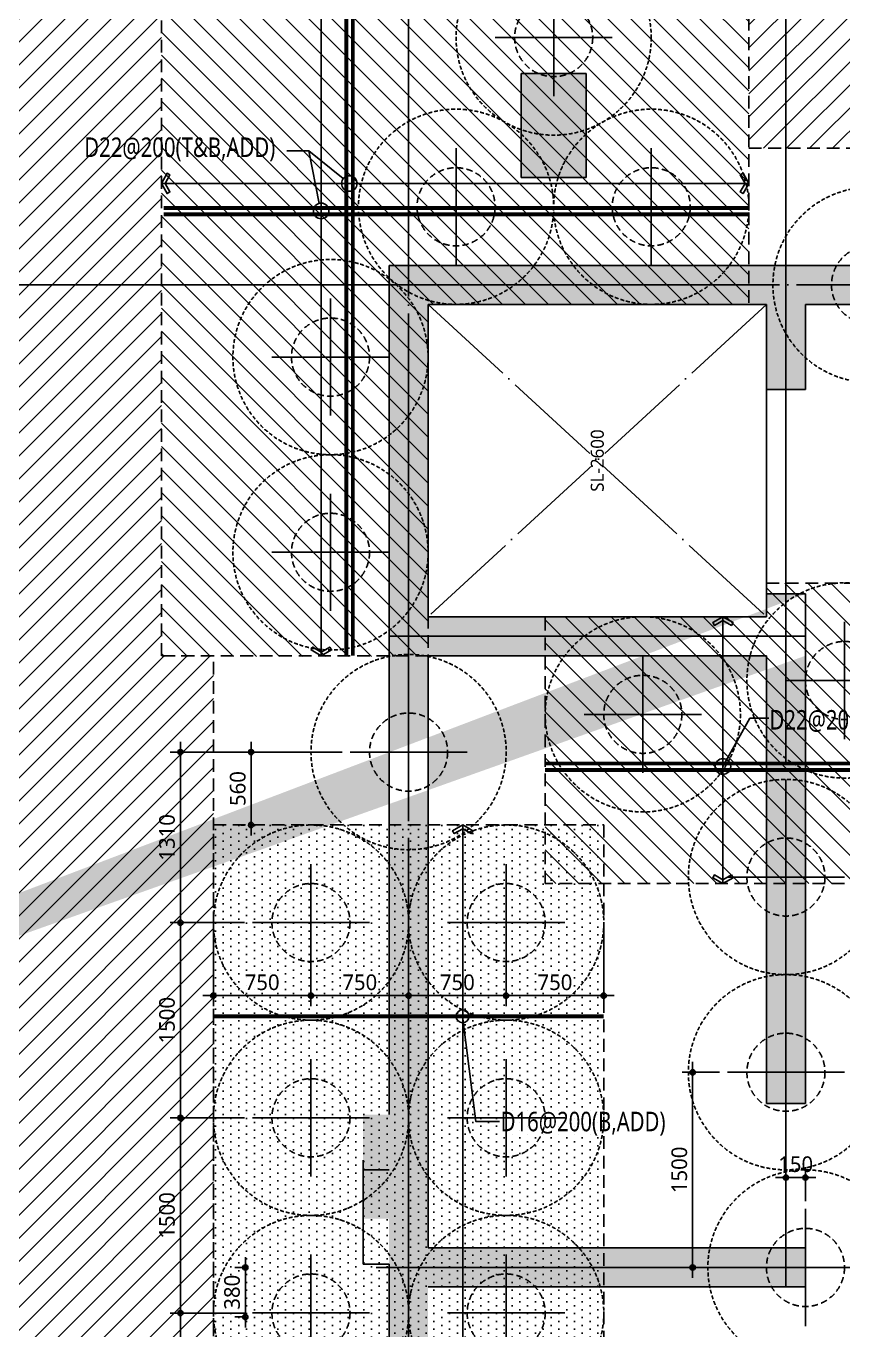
# Model space of a CAD drawing. Header units: millimetres. Extents: x 262481 to 2519995, y -394348 to 364571.
# Drawn here: x 509830 to 516107, y -66717 to -56698 of the extents above; entities that cross this region are included whole.
import ezdxf
from ezdxf.enums import TextEntityAlignment as Align
from ezdxf.xclip import XClip

# ---------------------------------------------------------------- set-up
doc = ezdxf.new("R2010")
doc.units = ezdxf.units.MM
doc.header["$LTSCALE"] = 65
doc.header["$XCLIPFRAME"] = 0
for name, pattern in [('CEN', [62, 60, -1, 0, -1]), ('HID2', [7.5, 6, -1.5]), ('XS-기초$0$CEN', [62, 60, -1, 0, -1]), ('XS-기초$0$DDOT', [14, 12, -1, 0, -1]), ('XS-기초$0$HID', [2.3, 1.5, -0.8])]:
    doc.linetypes.add(name, pattern=pattern)
doc.layers.get('Defpoints').update_dxf_attribs({"color": 145})
for name, color, linetype in [('BAR-B', 2, 'HID2'), ('CEN', 1, 'CEN'), ('CROSS', 15, 'Continuous'), ('DIM', 7, 'Continuous'), ('DOT', 3, 'Continuous'), ('HAT', 5, 'Continuous'), ('LEADER', 7, 'Continuous'), ('T', 1, 'Continuous'), ('XS-기초$0$252', 252, 'Continuous'), ('XS-기초$0$CEN', 1, 'XS-기초$0$CEN'), ('XS-기초$0$EL7', 7, 'Continuous'), ('XS-기초$0$OPEN', 9, 'XS-기초$0$DDOT'), ('XS-기초$0$PILE', 3, 'XS-기초$0$HID'), ('XS-기초$0$WALL', 11, 'Continuous'), ('XS-기초$0$기초연단', 3, 'Continuous'), ('XS-기초$0$보강구간', 6, 'XS-기초$0$HID')]:
    doc.layers.add(name, color=color, linetype=linetype)
doc.layers.add('XS-기초$0$DEFPOINT', color=144, linetype='Continuous', plot=False)
doc.styles.add('XS-기초$0$맑은고딕', font='malgun.ttf')
doc.styles.add('맑은고딕', font='malgun.ttf')
doc.dimstyles.new('DIM_40', dxfattribs={"dimscale": 40, "dimtxt": 3, "dimasz": 1, "dimexe": 2, "dimexo": 1.5, "dimgap": 1, "dimtad": 1, "dimdec": 0, "dimzin": 0, "dimdsep": 46, "dimtxsty": '맑은고딕', "dimblk1": 'DIMDOT', "dimblk2": 'DIMDOT', "dimsah": 1, "dimcen": 0.09, "dimdle": 2, "dimclrd": 7, "dimclre": 7, "dimclrt": 6, "dimadec": 0, "dimazin": 0, "dimtfac": 1, "dimtdec": 0, "dimtix": 1, "dimtmove": 2, "dimatfit": 3, "dimldrblk": 'DIMDOT', "dimfxl": 0, "dimtolj": 1, "dimtzin": 0, "dimarcsym": 0})

# ---------------------------------------------------------------- blocks, each defined once
blk = doc.blocks.new('XS-기초$0$PILE-600')
at = {"layer": 'XS-기초$0$DEFPOINT', "color": 173, "linetype": 'XS-기초$0$HID', "ltscale": 0.3}
blk.add_circle((0, 0), 750, dxfattribs=at)
at = {"layer": 'XS-기초$0$PILE', "linetype": 'Continuous'}
for p, q in [((0, -450), (0, 450)), ((-450, 0), (450, 0))]:
    blk.add_line(p, q, dxfattribs=at)
at = {"layer": 'XS-기초$0$PILE', "ltscale": 0.5}
blk.add_circle((0, 0), 300, dxfattribs=at)
blk = doc.blocks.new('XS-기초$0$A$C762E058C')
at = {"layer": 'XS-기초$0$252'}
h = blk.add_hatch(color=256, dxfattribs=at)
h.dxf.hatch_style = 1
h.paths.add_polyline_path([(93400, -71500), (92600, -71500), (92600, -72000), (93400, -72000)])
h.paths.add_polyline_path([(85300, -71500), (84500, -71500), (84500, -72000), (85300, -72000)])
h.paths.add_polyline_path([(93400, -63400), (92600, -63400), (92600, -63900), (93400, -63900)])
h.paths.add_polyline_path([(85300, -63400), (84500, -63400), (84500, -63900), (85300, -63900)])
h.paths.add_polyline_path([(93400, -55300), (92600, -55300), (92600, -55800), (93400, -55800)])
h.paths.add_polyline_path([(85300, -55300), (84500, -55300), (84500, -55800), (85300, -55800)])
h.paths.add_polyline_path([(93400, -47200), (92600, -47200), (92600, -47700), (93400, -47700)])
h.paths.add_polyline_path([(85300, -47200), (84500, -47200), (84500, -47700), (85300, -47700)])
h.paths.add_polyline_path([(93400, -39100), (92600, -39100), (92600, -39600), (93400, -39600)])
h.paths.add_polyline_path([(85300, -39100), (84500, -39100), (84500, -39600), (85300, -39600)])
h.paths.add_polyline_path([(73650, -71500), (72850, -71500), (72850, -72000), (73650, -72000)])
h.paths.add_polyline_path([(77850, -71500), (77050, -71500), (77050, -72000), (77850, -72000)])
h.paths.add_polyline_path([(68450, -71500), (67650, -71500), (67650, -72000), (68450, -72000)])
h.paths.add_polyline_path([(73650, -63400), (72850, -63400), (72850, -63900), (73650, -63900)])
h.paths.add_polyline_path([(77850, -63400), (77050, -63400), (77050, -63900), (77850, -63900)])
h.paths.add_polyline_path([(68450, -63400), (67650, -63400), (67650, -63900), (68450, -63900)])
h.paths.add_polyline_path([(73650, -55300), (72850, -55300), (72850, -55800), (73650, -55800)])
h.paths.add_polyline_path([(77850, -55300), (77050, -55300), (77050, -55800), (77850, -55800)])
h.paths.add_polyline_path([(68450, -55300), (67650, -55300), (67650, -55800), (68450, -55800)])
h.paths.add_polyline_path([(73650, -47200), (72850, -47200), (72850, -47700), (73650, -47700)])
h.paths.add_polyline_path([(77850, -47200), (77050, -47200), (77050, -47700), (77850, -47700)])
h.paths.add_polyline_path([(68450, -47200), (67650, -47200), (67650, -47700), (68450, -47700)])
h.paths.add_polyline_path([(73650, -39100), (72850, -39100), (72850, -39600), (73650, -39600)])
h.paths.add_polyline_path([(77850, -39100), (77050, -39100), (77050, -39600), (77850, -39600)])
h.paths.add_polyline_path([(68450, -39100), (67650, -39100), (67650, -39600), (68450, -39600)])
h.paths.add_polyline_path([(73650, -22900), (72850, -22900), (72850, -23400), (73650, -23400)])
h.paths.add_polyline_path([(73650, -31000), (72850, -31000), (72850, -31500), (73650, -31500)])
h.paths.add_polyline_path([(101500, -63400), (100700, -63400), (100700, -63900), (101500, -63900)])
h.paths.add_polyline_path([(101500, -41540), (100700, -41540), (100700, -42040), (101500, -42040)])
h.paths.add_polyline_path([(101500, -35500), (100700, -35500), (100700, -36000), (101500, -36000)])
h.paths.add_polyline_path([(101500, -29350), (100700, -29350), (100700, -29850), (101500, -29850)])
h.paths.add_polyline_path([(101500, -22900), (100700, -22900), (100700, -23400), (101500, -23400)])
h.paths.add_polyline_path([(68450, -22900), (67650, -22900), (67650, -23400), (68450, -23400)])
h.paths.add_polyline_path([(77850, -22900), (77050, -22900), (77050, -23400), (77850, -23400)])
h.paths.add_polyline_path([(85300, -22900), (84500, -22900), (84500, -23400), (85300, -23400)])
h.paths.add_polyline_path([(93400, -31000), (92600, -31000), (92600, -31500), (93400, -31500)])
h.paths.add_polyline_path([(77850, -31000), (77050, -31000), (77050, -31500), (77850, -31500)])
h.paths.add_polyline_path([(85300, -31000), (84500, -31000), (84500, -31500), (85300, -31500)])
h.paths.add_polyline_path([(93400, -22900), (92600, -22900), (92600, -23400), (93400, -23400)])
h.paths.add_polyline_path([(68450, -31000), (67650, -31000), (67650, -31500), (68450, -31500)])
h.paths.add_polyline_path([(101500, -47580), (100700, -47580), (100700, -48080), (101500, -48080)])
h.paths.add_polyline_path([(101500, -55300), (100700, -55300), (100700, -55800), (101500, -55800)])
h.paths.add_polyline_path([(101700, -72000), (101700, -71200), (101200, -71200), (101200, -72000)])
h.paths.add_polyline_path([(125700, -72000), (125700, -71200), (125200, -71200), (125200, -72000)])
h.paths.add_polyline_path([(117700, -72000), (117700, -71200), (117200, -71200), (117200, -72000)])
h.paths.add_polyline_path([(109700, -72000), (109700, -71200), (109200, -71200), (109200, -72000)])
h.paths.add_polyline_path([(136755, -71500), (135955, -71500), (135955, -72000), (136755, -72000)])
h.paths.add_polyline_path([(144555, -71500), (143755, -71500), (143755, -72000), (144555, -72000)])
h.paths.add_polyline_path([(133700, -72000), (133700, -71200), (133200, -71200), (133200, -72000)])
h = blk.add_hatch(color=256, dxfattribs=at)
h.dxf.hatch_style = 1
h.paths.add_polyline_path([(124805, -55785), (124805, -55985), (123925, -55985), (123925, -56285), (125305, -56285), (125305, -57445), (126255, -57445), (126255, -63825), (124900, -63825), (124900, -64125), (125200, -64125), (125200, -64625), (125700, -64625), (125700, -64125), (126255, -64125), (126255, -65410), (126505, -65410), (126505, -64125), (127860, -64125), (127860, -63825), (126505, -63825), (126505, -57445), (127455, -57445), (127455, -56285), (128835, -56285), (128835, -55985), (127155, -55985), (127155, -57145), (126380, -57145), (125605, -57145), (125605, -55985), (125605, -55785)])
h.paths.add_polyline_path([(106100, -55300), (105300, -55300), (105300, -55800), (106100, -55800)])
h.paths.add_polyline_path([(105600, -63900), (105800, -63900), (105800, -65410), (106100, -65410), (106100, -64125), (107400, -64125), (107400, -63825), (106100, -63825), (106100, -60730), (109280, -60730), (109280, -60480), (106100, -60480), (106100, -56285), (106915, -56285), (106915, -55985), (105800, -55985), (105800, -63100), (105600, -63100)])
h.paths.add_polyline_path([(133680, -63250), (133480, -63250), (133480, -55950), (133680, -55950), (133680, -55150), (133480, -55150), (133480, -54495), (133180, -54495), (133180, -55985), (132365, -55985), (132365, -56285), (133180, -56285), (133180, -60480), (130000, -60480), (130000, -60730), (133180, -60730), (133180, -63825), (131880, -63825), (131880, -64125), (133180, -64125), (133180, -65410), (133480, -65410), (133480, -64050), (133680, -64050)])
h.paths.add_polyline_path([(117700, -64625), (117700, -63825), (117200, -63825), (117200, -64625)], flags=17)
h.paths.add_polyline_path([(109700, -63825), (109200, -63825), (108910, -63825), (108910, -64125), (109200, -64125), (109200, -64625), (109700, -64625)])
h.paths.add_polyline_path([(124075, -54635), (124375, -54635), (124375, -46185), (117850, -46185), (117850, -45985), (117050, -45985), (117050, -46185), (116075, -46185), (116075, -46485), (116525, -46485), (116525, -49385), (116825, -49385), (116825, -46485), (121375, -46485), (121375, -49085), (117935, -49085), (117935, -49385), (121850, -49385), (121850, -49085), (121675, -49085), (121675, -46485), (124075, -46485), (124075, -49085), (123420, -49085), (123420, -49385), (124075, -49385), (124075, -51585), (123475, -51585), (123475, -51885), (124075, -51885), (124075, -54185), (119175, -54185), (119175, -51885), (119875, -51885), (119875, -51585), (118875, -51585), (118875, -54185), (116525, -54185), (116525, -54485), (124075, -54485)])
h.paths.add_polyline_path([(120965, -51885), (122285, -51885), (122285, -51585), (120965, -51585)], flags=17)
h.paths.add_polyline_path([(114725, -53185), (113725, -53185), (113725, -53885), (110505, -53885), (110505, -53185), (109505, -53185), (109505, -53885), (108085, -53885), (108085, -53185), (107085, -53185), (107085, -53885), (105800, -53885), (105800, -54185), (114725, -54185)])
h.paths.add_polyline_path([(113025, -65410), (112775, -65410), (112775, -64125), (111420, -64125), (111420, -63825), (112775, -63825), (112775, -57445), (111825, -57445), (111825, -56285), (110445, -56285), (110445, -55985), (112125, -55985), (112125, -57145), (112900, -57145), (113675, -57145), (113675, -55985), (115355, -55985), (115355, -56285), (113975, -56285), (113975, -57445), (113025, -57445), (113025, -63825), (114380, -63825), (114380, -64125), (113025, -64125)])
h.paths.add_polyline_path([(119765, -65410), (119515, -65410), (119515, -64125), (118400, -64125), (118400, -63825), (119515, -63825), (119515, -60730), (116520, -60730), (116520, -60480), (119515, -60480), (119515, -56285), (118885, -56285), (118885, -55985), (119640, -55985), (120395, -55985), (120395, -56285), (119765, -56285), (119765, -60480), (122760, -60480), (122760, -60730), (119765, -60730), (119765, -63825), (120880, -63825), (120880, -64125), (119765, -64125)])
h.paths.add_polyline_path([(122390, -64125), (122390, -63825), (122790, -63825), (122790, -64125)])
h.paths.add_polyline_path([(122510, -63125), (122760, -63125), (122760, -61590), (122510, -61590)], flags=17)
h.paths.add_polyline_path([(122510, -56985), (122760, -56985), (122760, -57815), (122510, -57815)], flags=17)
h.paths.add_polyline_path([(121905, -56285), (122705, -56285), (122705, -55985), (121905, -55985)])
h.paths.add_polyline_path([(130370, -64125), (130370, -63825), (129970, -63825), (129970, -64125)])
h.paths.add_polyline_path([(130250, -63125), (130000, -63125), (130000, -61590), (130250, -61590)])
h.paths.add_polyline_path([(130250, -56985), (130000, -56985), (130000, -57815), (130250, -57815)])
h.paths.add_polyline_path([(130855, -56285), (130055, -56285), (130055, -55985), (130855, -55985)], flags=17)
h.paths.add_polyline_path([(116890, -64125), (116890, -63825), (116490, -63825), (116490, -64125)])
h.paths.add_polyline_path([(116770, -63125), (116520, -63125), (116520, -61590), (116770, -61590)])
h.paths.add_polyline_path([(116770, -56985), (116520, -56985), (116520, -57815), (116770, -57815)])
h.paths.add_polyline_path([(117375, -56285), (116575, -56285), (116575, -55985), (117375, -55985)])
h.paths.add_polyline_path([(109030, -63125), (109280, -63125), (109280, -61590), (109030, -61590)], flags=17)
h.paths.add_polyline_path([(109030, -56985), (109280, -56985), (109280, -57815), (109030, -57815)], flags=17)
h.paths.add_polyline_path([(108425, -56285), (109225, -56285), (109225, -55985), (108425, -55985)])
h.paths.add_polyline_path([(125850, -47200), (125050, -47200), (125050, -47700), (125850, -47700)])
h.paths.add_polyline_path([(114725, -50300), (113725, -50300), (113725, -51300), (114725, -51300)])
h.paths.add_polyline_path([(110505, -50300), (109505, -50300), (109505, -51300), (110505, -51300)])
h.paths.add_polyline_path([(108085, -50300), (107085, -50300), (107085, -51300), (108085, -51300)])
h.paths.add_polyline_path([(110505, -45410), (109505, -45410), (109505, -44410), (110505, -44410)])
h.paths.add_polyline_path([(108085, -45410), (107085, -45410), (107085, -44410), (108085, -44410)])
h.paths.add_polyline_path([(110505, -48330), (109505, -48330), (109505, -47330), (110505, -47330), (110505, -47705), (113005, -47705), (113005, -46805), (114425, -46805), (114425, -45775), (114725, -45775), (114725, -47105), (113305, -47105), (113305, -47830), (113305, -48555), (114725, -48555), (114725, -49850), (114425, -49850), (114425, -48855), (113005, -48855), (113005, -47955), (110505, -47955)])
h.paths.add_polyline_path([(108085, -48330), (107085, -48330), (107085, -47955), (105800, -47955), (105800, -47705), (107085, -47705), (107085, -47330), (108085, -47330)])
h.paths.add_polyline_path([(113725, -44360), (113725, -44610), (113095, -44610), (113095, -44360)])
h.paths.add_polyline_path([(114425, -43755), (114425, -44555), (114725, -44555), (114725, -43755)])
h.paths.add_polyline_path([(133850, -47200), (133050, -47200), (133050, -47700), (133850, -47700)])
h.paths.add_polyline_path([(125850, -39100), (125050, -39100), (125050, -39600), (125850, -39600)])
h.paths.add_polyline_path([(117850, -39100), (117050, -39100), (117050, -39600), (117850, -39600)], flags=17)
h.paths.add_polyline_path([(117485, -34200), (117485, -34500), (118975, -34500), (118975, -36300), (116075, -36300), (116075, -36600), (119275, -36600), (119275, -29350), (105800, -29350), (105800, -29650), (107085, -29650), (107085, -30350), (108085, -30350), (108085, -29650), (109505, -29650), (109505, -30350), (110505, -30350), (110505, -29650), (114425, -29650), (114425, -30465), (114725, -30465), (114725, -29650), (116075, -29650), (116075, -35190), (116375, -35190), (116375, -29650), (118975, -29650), (118975, -34200)])
h.paths.add_polyline_path([(110505, -41290), (109505, -41290), (109505, -42290), (110505, -42290), (110505, -41915), (114425, -41915), (114425, -42545), (114725, -42545), (114725, -41790), (114725, -41035), (114425, -41035), (114425, -41665), (110505, -41665)])
h.paths.add_polyline_path([(108085, -41290), (107085, -41290), (107085, -41665), (105800, -41665), (105800, -41915), (107085, -41915), (107085, -42290), (108085, -42290)])
h.paths.add_polyline_path([(110505, -38170), (109505, -38170), (109505, -39170), (110505, -39170)])
h.paths.add_polyline_path([(108085, -38170), (107085, -38170), (107085, -39170), (108085, -39170)])
h.paths.add_polyline_path([(110505, -36250), (109505, -36250), (109505, -35250), (110505, -35250), (110505, -35625), (113005, -35625), (113005, -34725), (114425, -34725), (114425, -33695), (114725, -33695), (114725, -35025), (113305, -35025), (113305, -35750), (113305, -36475), (114725, -36475), (114725, -37805), (114425, -37805), (114425, -36775), (113005, -36775), (113005, -35875), (110505, -35875)])
h.paths.add_polyline_path([(108085, -36250), (107085, -36250), (107085, -35875), (105800, -35875), (105800, -35625), (107085, -35625), (107085, -35250), (108085, -35250)])
h.paths.add_polyline_path([(110505, -33330), (109505, -33330), (109505, -32330), (110505, -32330)], flags=17)
h.paths.add_polyline_path([(108085, -33330), (107085, -33330), (107085, -32330), (108085, -32330)], flags=17)
h.paths.add_polyline_path([(113725, -39220), (113725, -38970), (113095, -38970), (113095, -39220)])
h.paths.add_polyline_path([(114425, -39825), (114425, -39025), (114725, -39025), (114725, -39825)])
h.paths.add_polyline_path([(113725, -32280), (113725, -32530), (113095, -32530), (113095, -32280)], flags=17)
h.paths.add_polyline_path([(114425, -31675), (114425, -32475), (114725, -32475), (114725, -31675)], flags=17)
edge = h.paths.add_edge_path()
edge.add_line((121375, -49385), (121850, -49385))
edge.add_line((116075, -34200), (116075, -34500))
blk = doc.blocks.new('XS-기초')
at = {"layer": 'XS-기초$0$CEN'}
for p, q in [((242535, 153015), (242535, 143665)), ((234985, 152215), (234985, 148915)), ((239835, 152115), (239835, 148915)), ((234385, 151965), (242685, 151965)), ((234835, 149065), (242685, 149065))]:
    blk.add_line(p, q, dxfattribs=at)
at = {"layer": 'XS-기초$0$EL7'}
blk.add_line((240160, 149215), (241730, 149215), dxfattribs=at)
at = {"layer": 'XS-기초$0$OPEN'}
for p, q in [((242385, 149215), (239985, 151815)), ((242385, 151815), (239985, 149215))]:
    blk.add_line(p, q, dxfattribs=at)
at = {"layer": 'XS-기초$0$WALL'}
for p, q in [((235810, 152315), (235010, 152315)), ((235010, 152315), (235010, 152115)), ((235735, 152115), (235735, 152315)), ((234035, 152115), (235010, 152115)), ((236160, 152115), (242685, 152115)), ((242685, 152115), (242685, 143665)), ((234835, 151815), (234835, 148915)), ((235135, 151815), (239685, 151815)), ((235135, 151815), (235135, 148915)), ((239685, 151815), (239685, 149215)), ((239985, 151815), (242385, 151815)), ((239985, 151815), (239985, 149215)), ((242385, 151815), (242385, 149215)), ((243360, 151100), (243360, 150600)), ((244160, 151100), (243360, 151100)), ((244160, 150600), (244160, 151100)), ((243360, 150600), (244160, 150600)), ((236245, 149215), (239685, 149215)), ((236245, 149215), (236245, 148915)), ((239985, 149215), (240160, 149215)), ((240160, 148915), (240160, 149215)), ((241730, 149215), (242385, 149215)), ((241730, 149215), (241730, 148915)), ((235135, 148915), (234835, 148915)), ((240160, 148915), (236245, 148915)), ((239685, 148915), (240160, 148915)), ((241730, 148915), (242385, 148915)), ((242385, 148915), (242385, 146715))]:
    blk.add_line(p, q, dxfattribs=at)
at = {"layer": 'XS-기초$0$기초연단', "linetype": 'XS-기초$0$HID'}
for p, q in [((233860, 153465), (239685, 153465)), ((243585, 149350), (243585, 148465))]:
    blk.add_line(p, q, dxfattribs=at)
blk.add_lwpolyline([(239685, 153465), (239685, 153865), (245185, 153865), (245185, 149350), (243585, 149350)], dxfattribs=at)
at = {"layer": 'XS-기초$0$보강구간'}
for points in [[(239685, 151815), (239685, 153865), (245185, 153865), (245185, 149350), (242385, 149350), (242385, 151815), (239685, 151815)], [(237935, 150915), (239985, 150915), (239985, 149215), (240242, 149215), (240242, 148465), (244435, 148465), (244435, 142065), (235435, 142065), (235435, 148465), (237935, 148465), (237935, 150915)]]:
    blk.add_lwpolyline(points, dxfattribs=at)
blk.add_lwpolyline([(238385, 150465), (233885, 150465), (233885, 153465), (238385, 153465)], close=True, dxfattribs=at)
at = {"layer": 'XS-기초$0$252'}
blk.add_blockref('XS-기초$0$A$C762E058C', (118310, 198300), dxfattribs=at)
at = {"layer": 'XS-기초$0$PILE'}
for p in [(234635, 152715), (236135, 152715), (237635, 152715), (240480, 152565), (241980, 152565), (238945, 151965), (243135, 151600), (234635, 151215), (236135, 151215), (237635, 151215), (244435, 150850), (239235, 150165), (243135, 150100), (236485, 149065), (237985, 149065), (234985, 148915), (239495, 148615), (242535, 148415)]:
    blk.add_blockref('XS-기초$0$PILE-600', p, dxfattribs=at)
at = {"layer": 'XS-기초$0$DEFPOINT', "color": 2, "style": 'XS-기초$0$맑은고딕'}
blk.add_text('SL-2600', height=100, dxfattribs=at).set_placement((241185, 150515), align=Align.MIDDLE_CENTER)
blk = doc.blocks.new('DIMDOT')
at = {"layer": 'DIM', "linetype": 'Continuous'}
blk.add_line((-2, 0), (2, 0), dxfattribs=at)
for radius in [0.5, 0.25]:
    blk.add_circle((0, 0), radius, dxfattribs=at)
blk = doc.blocks.new('*D808')
at = {"layer": 'Defpoints', "color": 0, "linetype": 'Continuous', "transparency": 16777216}
for p in [(511016, -65087), (511569, -65087), (511569, -66587)]:
    blk.add_point(p, dxfattribs=at)
at = {"layer": 'DIM', "color": 7, "linetype": 'Continuous', "lineweight": -2, "transparency": 16777216}
for p, q in [((511509, -65087), (510936, -65087)), ((511016, -66547), (511016, -65127)), ((511509, -66587), (510936, -66587))]:
    blk.add_line(p, q, dxfattribs=at)
at = {"layer": 'DIM', "color": 7, "linetype": 'Continuous', "lineweight": -2, "transparency": 16777216, "xscale": 40, "yscale": 40, "zscale": 40}
for p, rotation in [((511016, -65087), 90), ((511016, -66587), 270)]:
    blk.add_blockref('DIMDOT', p, dxfattribs=dict(at, rotation=rotation))
at = {"layer": 'DIM', "color": 6, "linetype": 'Continuous', "transparency": 16777216, "insert": (510913, -65837), "char_height": 120, "attachment_point": 5, "rotation": 90, "style": '맑은고딕'}
blk.add_mtext('\\A1;1500', dxfattribs=at)
blk = doc.blocks.new('*D809')
at = {"layer": 'Defpoints', "color": 0, "linetype": 'Continuous', "transparency": 16777216}
for p in [(511016, -63587), (511569, -63587), (511569, -65087)]:
    blk.add_point(p, dxfattribs=at)
at = {"layer": 'DIM', "color": 7, "linetype": 'Continuous', "lineweight": -2, "transparency": 16777216}
for p, q in [((511509, -63587), (510936, -63587)), ((511016, -65047), (511016, -63627)), ((511509, -65087), (510936, -65087))]:
    blk.add_line(p, q, dxfattribs=at)
at = {"layer": 'DIM', "color": 7, "linetype": 'Continuous', "lineweight": -2, "transparency": 16777216, "xscale": 40, "yscale": 40, "zscale": 40}
for p, rotation in [((511016, -63587), 90), ((511016, -65087), 270)]:
    blk.add_blockref('DIMDOT', p, dxfattribs=dict(at, rotation=rotation))
at = {"layer": 'DIM', "color": 6, "linetype": 'Continuous', "transparency": 16777216, "insert": (510913, -64337), "char_height": 120, "attachment_point": 5, "rotation": 90, "style": '맑은고딕'}
blk.add_mtext('\\A1;1500', dxfattribs=at)
blk = doc.blocks.new('*D810')
at = {"layer": 'Defpoints', "color": 0, "linetype": 'Continuous', "transparency": 16777216}
for p in [(511016, -62277), (512319, -62277), (511569, -63587)]:
    blk.add_point(p, dxfattribs=at)
at = {"layer": 'DIM', "color": 7, "linetype": 'Continuous', "lineweight": -2, "transparency": 16777216}
for p, q in [((512259, -62277), (510936, -62277)), ((511016, -63547), (511016, -62317)), ((511509, -63587), (510936, -63587))]:
    blk.add_line(p, q, dxfattribs=at)
at = {"layer": 'DIM', "color": 7, "linetype": 'Continuous', "lineweight": -2, "transparency": 16777216, "xscale": 40, "yscale": 40, "zscale": 40}
for p, rotation in [((511016, -62277), 90), ((511016, -63587), 270)]:
    blk.add_blockref('DIMDOT', p, dxfattribs=dict(at, rotation=rotation))
at = {"layer": 'DIM', "color": 6, "linetype": 'Continuous', "transparency": 16777216, "insert": (510913, -62932), "char_height": 120, "attachment_point": 5, "rotation": 90, "style": '맑은고딕'}
blk.add_mtext('\\A1;1310', dxfattribs=at)
blk = doc.blocks.new('*D811')
at = {"layer": 'Defpoints', "color": 0, "linetype": 'Continuous', "transparency": 16777216}
for p in [(511569, -66587), (511016, -67337), (511569, -67337)]:
    blk.add_point(p, dxfattribs=at)
at = {"layer": 'DIM', "color": 7, "linetype": 'Continuous', "lineweight": -2, "transparency": 16777216}
for p, q in [((511509, -66587), (510936, -66587)), ((511016, -66627), (511016, -67297)), ((511509, -67337), (510936, -67337))]:
    blk.add_line(p, q, dxfattribs=at)
at = {"layer": 'DIM', "color": 7, "linetype": 'Continuous', "lineweight": -2, "transparency": 16777216, "xscale": 40, "yscale": 40, "zscale": 40}
for p, rotation in [((511016, -66587), 90), ((511016, -67337), 270)]:
    blk.add_blockref('DIMDOT', p, dxfattribs=dict(at, rotation=rotation))
at = {"layer": 'DIM', "color": 6, "linetype": 'Continuous', "transparency": 16777216, "insert": (510914, -66962), "char_height": 120, "attachment_point": 5, "rotation": 90, "style": '맑은고딕'}
blk.add_mtext('\\A1;750', dxfattribs=at)
blk = doc.blocks.new('*D812')
at = {"layer": 'Defpoints', "color": 0, "linetype": 'Continuous', "transparency": 16777216}
for p in [(511569, -66237), (511515, -66617), (511569, -66617)]:
    blk.add_point(p, dxfattribs=at)
at = {"layer": 'DIM', "color": 7, "linetype": 'Continuous', "lineweight": -2, "transparency": 16777216}
for p, q in [((511509, -66237), (511435, -66237)), ((511515, -66277), (511515, -66577)), ((511509, -66617), (511435, -66617))]:
    blk.add_line(p, q, dxfattribs=at)
at = {"layer": 'DIM', "color": 7, "linetype": 'Continuous', "lineweight": -2, "transparency": 16777216, "xscale": 40, "yscale": 40, "zscale": 40}
for p, rotation in [((511515, -66237), 90), ((511515, -66617), 270)]:
    blk.add_blockref('DIMDOT', p, dxfattribs=dict(at, rotation=rotation))
at = {"layer": 'DIM', "color": 6, "linetype": 'Continuous', "transparency": 16777216, "insert": (511413, -66427), "char_height": 120, "attachment_point": 5, "rotation": 90, "style": '맑은고딕'}
blk.add_mtext('\\A1;380', dxfattribs=at)
blk = doc.blocks.new('*D813')
at = {"layer": 'Defpoints', "color": 0, "linetype": 'Continuous', "transparency": 16777216}
for p in [(512019, -63537), (512769, -63537), (512769, -64148)]:
    blk.add_point(p, dxfattribs=at)
at = {"layer": 'DIM', "color": 7, "linetype": 'Continuous', "lineweight": -2, "transparency": 16777216}
for p, q in [((512019, -63597), (512019, -64228)), ((512769, -63597), (512769, -64228)), ((512059, -64148), (512729, -64148))]:
    blk.add_line(p, q, dxfattribs=at)
at = {"layer": 'DIM', "color": 7, "linetype": 'Continuous', "lineweight": -2, "transparency": 16777216, "xscale": 40, "yscale": 40, "zscale": 40, "rotation": 180}
blk.add_blockref('DIMDOT', (512019, -64148), dxfattribs=at)
at = {"layer": 'DIM', "color": 7, "linetype": 'Continuous', "lineweight": -2, "transparency": 16777216, "xscale": 40, "yscale": 40, "zscale": 40}
blk.add_blockref('DIMDOT', (512769, -64148), dxfattribs=at)
at = {"layer": 'DIM', "color": 6, "linetype": 'Continuous', "transparency": 16777216, "insert": (512394, -64046), "char_height": 120, "attachment_point": 5, "style": '맑은고딕'}
blk.add_mtext('\\A1;750', dxfattribs=at)
blk = doc.blocks.new('*D814')
at = {"layer": 'Defpoints', "color": 0, "linetype": 'Continuous', "transparency": 16777216}
for p in [(512769, -63537), (513519, -63537), (513519, -64148)]:
    blk.add_point(p, dxfattribs=at)
at = {"layer": 'DIM', "color": 7, "linetype": 'Continuous', "lineweight": -2, "transparency": 16777216}
for p, q in [((512769, -63597), (512769, -64228)), ((513519, -63597), (513519, -64228)), ((512809, -64148), (513479, -64148))]:
    blk.add_line(p, q, dxfattribs=at)
at = {"layer": 'DIM', "color": 7, "linetype": 'Continuous', "lineweight": -2, "transparency": 16777216, "xscale": 40, "yscale": 40, "zscale": 40, "rotation": 180}
blk.add_blockref('DIMDOT', (512769, -64148), dxfattribs=at)
at = {"layer": 'DIM', "color": 7, "linetype": 'Continuous', "lineweight": -2, "transparency": 16777216, "xscale": 40, "yscale": 40, "zscale": 40}
blk.add_blockref('DIMDOT', (513519, -64148), dxfattribs=at)
at = {"layer": 'DIM', "color": 6, "linetype": 'Continuous', "transparency": 16777216, "insert": (513144, -64046), "char_height": 120, "attachment_point": 5, "style": '맑은고딕'}
blk.add_mtext('\\A1;750', dxfattribs=at)
blk = doc.blocks.new('*D815')
at = {"layer": 'Defpoints', "color": 0, "linetype": 'Continuous', "transparency": 16777216}
for p in [(513519, -63537), (514269, -63537), (514269, -64148)]:
    blk.add_point(p, dxfattribs=at)
at = {"layer": 'DIM', "color": 7, "linetype": 'Continuous', "lineweight": -2, "transparency": 16777216}
for p, q in [((513519, -63597), (513519, -64228)), ((514269, -63597), (514269, -64228)), ((513559, -64148), (514229, -64148))]:
    blk.add_line(p, q, dxfattribs=at)
at = {"layer": 'DIM', "color": 7, "linetype": 'Continuous', "lineweight": -2, "transparency": 16777216, "xscale": 40, "yscale": 40, "zscale": 40, "rotation": 180}
blk.add_blockref('DIMDOT', (513519, -64148), dxfattribs=at)
at = {"layer": 'DIM', "color": 7, "linetype": 'Continuous', "lineweight": -2, "transparency": 16777216, "xscale": 40, "yscale": 40, "zscale": 40}
blk.add_blockref('DIMDOT', (514269, -64148), dxfattribs=at)
at = {"layer": 'DIM', "color": 6, "linetype": 'Continuous', "transparency": 16777216, "insert": (513894, -64046), "char_height": 120, "attachment_point": 5, "style": '맑은고딕'}
blk.add_mtext('\\A1;750', dxfattribs=at)
blk = doc.blocks.new('*D816')
at = {"layer": 'Defpoints', "color": 0, "linetype": 'Continuous', "transparency": 16777216}
for p in [(511269, -63537), (512019, -63537), (511269, -64148)]:
    blk.add_point(p, dxfattribs=at)
at = {"layer": 'DIM', "color": 7, "linetype": 'Continuous', "lineweight": -2, "transparency": 16777216}
for p, q in [((511269, -63597), (511269, -64228)), ((512019, -63597), (512019, -64228)), ((511979, -64148), (511309, -64148))]:
    blk.add_line(p, q, dxfattribs=at)
at = {"layer": 'DIM', "color": 7, "linetype": 'Continuous', "lineweight": -2, "transparency": 16777216, "xscale": 40, "yscale": 40, "zscale": 40, "rotation": 180}
blk.add_blockref('DIMDOT', (511269, -64148), dxfattribs=at)
at = {"layer": 'DIM', "color": 7, "linetype": 'Continuous', "lineweight": -2, "transparency": 16777216, "xscale": 40, "yscale": 40, "zscale": 40}
blk.add_blockref('DIMDOT', (512019, -64148), dxfattribs=at)
at = {"layer": 'DIM', "color": 6, "linetype": 'Continuous', "transparency": 16777216, "insert": (511644, -64046), "char_height": 120, "attachment_point": 5, "style": '맑은고딕'}
blk.add_mtext('\\A1;750', dxfattribs=at)
blk = doc.blocks.new('*D817')
at = {"layer": 'Defpoints', "color": 0, "linetype": 'Continuous', "transparency": 16777216}
for p in [(514952, -64737), (515219, -64737), (515369, -66237)]:
    blk.add_point(p, dxfattribs=at)
at = {"layer": 'DIM', "color": 7, "linetype": 'Continuous', "lineweight": -2, "transparency": 16777216}
for p, q in [((515159, -64737), (514872, -64737)), ((514952, -66197), (514952, -64777)), ((515309, -66237), (514872, -66237))]:
    blk.add_line(p, q, dxfattribs=at)
at = {"layer": 'DIM', "color": 7, "linetype": 'Continuous', "lineweight": -2, "transparency": 16777216, "xscale": 40, "yscale": 40, "zscale": 40}
for p, rotation in [((514952, -64737), 90), ((514952, -66237), 270)]:
    blk.add_blockref('DIMDOT', p, dxfattribs=dict(at, rotation=rotation))
at = {"layer": 'DIM', "color": 6, "linetype": 'Continuous', "transparency": 16777216, "insert": (514850, -65487), "char_height": 120, "attachment_point": 5, "rotation": 90, "style": '맑은고딕'}
blk.add_mtext('\\A1;1500', dxfattribs=at)
blk = doc.blocks.new('*D818')
at = {"layer": 'Defpoints', "color": 0, "linetype": 'Continuous', "transparency": 16777216}
for p in [(511559, -62277), (511569, -62277), (511569, -62837)]:
    blk.add_point(p, dxfattribs=at)
at = {"layer": 'DIM', "color": 7, "linetype": 'Continuous', "lineweight": -2, "transparency": 16777216}
for p, q in [((511509, -62277), (511479, -62277)), ((511559, -62797), (511559, -62317)), ((511509, -62837), (511479, -62837))]:
    blk.add_line(p, q, dxfattribs=at)
at = {"layer": 'DIM', "color": 7, "linetype": 'Continuous', "lineweight": -2, "transparency": 16777216, "xscale": 40, "yscale": 40, "zscale": 40}
for p, rotation in [((511559, -62277), 90), ((511559, -62837), 270)]:
    blk.add_blockref('DIMDOT', p, dxfattribs=dict(at, rotation=rotation))
at = {"layer": 'DIM', "color": 6, "linetype": 'Continuous', "transparency": 16777216, "insert": (511457, -62557), "char_height": 120, "attachment_point": 5, "rotation": 90, "style": '맑은고딕'}
blk.add_mtext('\\A1;560', dxfattribs=at)
blk = doc.blocks.new('*D907')
at = {"layer": 'Defpoints', "color": 0, "linetype": 'Continuous', "transparency": 16777216}
for p in [(515669, -65546), (515669, -65787), (515819, -65787)]:
    blk.add_point(p, dxfattribs=at)
at = {"layer": 'DIM', "color": 7, "linetype": 'Continuous', "lineweight": -2, "transparency": 16777216}
for p, q in [((515669, -65727), (515669, -65466)), ((515819, -65727), (515819, -65466)), ((515629, -65546), (515589, -65546)), ((515819, -65546), (515669, -65546)), ((515859, -65546), (515899, -65546))]:
    blk.add_line(p, q, dxfattribs=at)
at = {"layer": 'DIM', "color": 7, "linetype": 'Continuous', "lineweight": -2, "transparency": 16777216, "xscale": 40, "yscale": 40, "zscale": 40}
blk.add_blockref('DIMDOT', (515669, -65546), dxfattribs=at)
at = {"layer": 'DIM', "color": 7, "linetype": 'Continuous', "lineweight": -2, "transparency": 16777216, "xscale": 40, "yscale": 40, "zscale": 40, "rotation": 180}
blk.add_blockref('DIMDOT', (515819, -65546), dxfattribs=at)
at = {"layer": 'DIM', "color": 6, "linetype": 'Continuous', "transparency": 16777216, "insert": (515744, -65444), "char_height": 120, "attachment_point": 5, "style": '맑은고딕'}
blk.add_mtext('\\A1;150', dxfattribs=at)

msp = doc.modelspace()

# ---------------------------------------------------------------- hatches: boundary and pattern name
at = {"layer": 'CROSS'}
h = msp.add_hatch(dxfattribs=at)
h.set_pattern_fill('ANSI31', color=3, scale=1000, angle=90, style=0)
h.set_pattern_definition([(135, (410474.29, 72640.85), (-88.38835, -88.38835), [])])
h.paths.add_polyline_path([(512919.3, -61236.6), (512919.3, -61541.8), (510869.3, -61541.8), (510869.3, -56186.6), (515384.3, -56186.6), (515384.3, -58836.6), (512919.3, -58836.6)])
h = msp.add_hatch(dxfattribs=at)
h.set_pattern_fill('ANSI31', color=3, scale=1000, angle=90, style=0)
h.set_pattern_definition([(135, (235484.29, -302471.65), (-88.388348, -88.388348), [])])
h.paths.add_polyline_path([(518319.3, -58836.6), (520619.3, -58836.6), (520619.3, -63736.6), (518319.3, -63736.6)], flags=16)
h.paths.add_polyline_path([(516269.3, -57636.6), (516269.3, -60979.7), (515519.3, -60979.7), (515519.3, -61236.6), (513818.8, -61236.6), (513818.8, -63286.6), (516269.3, -63286.6), (516269.3, -65786.6), (522669.3, -65786.6), (522669.3, -56786.6), (516269.3, -56786.6)])
at = {"layer": 'DOT'}
h = msp.add_hatch(dxfattribs=at)
h.set_pattern_fill('DOTS', color=256, scale=60, angle=-90, style=0)
h.set_pattern_definition([(270, (348084.29, -292551.65), (60, -30), [0, -60])])
h.paths.add_polyline_path([(514269.3, -67336.6), (511269.3, -67336.6), (511269.3, -62836.6), (514269.3, -62836.6)])
at = {"layer": 'HAT'}
h = msp.add_hatch(dxfattribs=at)
h.set_pattern_fill('ANSI31', color=8, scale=1000)
h.set_pattern_definition([(45, (235484.29, -302471.65), (-88.388348, 88.388348), [])])
h.paths.add_polyline_path([(492144.3, -75211.6), (494434.3, -75211.6), (494434.3, -65286.6), (495184.3, -65286.6), (495184.3, -62286.6), (501534.3, -62286.6), (501534.3, -63036.6), (503634.3, -63036.6), (503634.3, -67361.6), (511269.3, -67361.6), (511269.3, -61536.6), (510869.3, -61536.6), (510869.3, -56186.6), (515384.3, -56186.6), (515384.3, -57636.6), (516269.3, -57636.6), (516269.3, -56786.6), (521819.3, -56786.6), (521819.3, -56186.6), (492144.3, -56186.6)])

# ---------------------------------------------------------------- linework, layer by layer
for points in [[(512001.8, -57656.9), (511833.7, -57656.9)], [(512267.3, -57870.2), (512001.8, -57656.9), (512081.5, -58060.6)]]:
    msp.add_lwpolyline(points)
at = {"layer": 'BAR-B', "linetype": 'ByBlock', "const_width": 30}
for points in [[(512291.4, -56186.6), (512291.4, -61536.6)], [(515384.3, -58145.1), (510886.3, -58145.1)], [(518319.3, -62414), (513818.8, -62414)]]:
    msp.add_lwpolyline(points, dxfattribs=at)
at = {"layer": 'BAR-B', "const_width": 30}
for points in [[(512340.8, -56186.6), (512340.8, -61536.6)], [(515384.3, -58095.7), (510886.3, -58095.7)], [(518319.3, -62364.7), (513818.8, -62364.7)], [(514269.3, -64307), (511269.3, -64307)]]:
    msp.add_lwpolyline(points, dxfattribs=at)
at = {"layer": 'CEN'}
for p, q in [((512769.3, -58536.6), (512769.3, -56186.6)), ((515669.3, -58536.6), (515669.3, -56186.6)), ((512619.3, -58686.6), (492144.3, -58686.6))]:
    msp.add_line(p, q, dxfattribs=at)
at = {"layer": 'DIM'}
msp.add_lwpolyline([(515184.5, -62387.4), (515392.8, -62017.2), (515537, -62017.2)], dxfattribs=at)
at = {"layer": 'LEADER'}
for points in [[(512098.2, -56186.6), (512176.1, -56231.2), (512163.7, -56252.9), (512098.2, -56215.4), (512032.6, -56252.9), (512020, -56231.3), (512098.2, -56186.6), (512098.2, -61536.6), (512020, -61492), (512032.6, -61470.4), (512098.2, -61507.9), (512163.7, -61470.4), (512176.1, -61492.1), (512098.2, -61536.6)], [(510869.3, -57907.2), (510913.8, -57829.2), (510935.6, -57841.6), (510898.1, -57907.2), (510935.6, -57972.7), (510913.9, -57985.3), (510869.3, -57907.2), (515384.3, -57907.2), (515339.6, -57985.3), (515318, -57972.7), (515355.5, -57907.2), (515318, -57841.6), (515339.7, -57829.2), (515384.3, -57907.2)], [(515185.1, -61236.6), (515263.1, -61281.2), (515250.7, -61302.9), (515185.1, -61265.4), (515119.6, -61302.9), (515107, -61281.3), (515185.1, -61236.6), (515185.1, -63286.6), (515107, -63242), (515119.6, -63220.4), (515185.1, -63257.9), (515250.7, -63220.4), (515263.1, -63242.1), (515185.1, -63286.6)], [(513185.5, -62836.6), (513263.4, -62881.2), (513251, -62902.9), (513185.5, -62865.4), (513119.9, -62902.9), (513107.3, -62881.3), (513185.5, -62836.6), (513185.5, -67336.6), (513107.3, -67292), (513119.9, -67270.4), (513185.5, -67307.9), (513251, -67270.4), (513263.4, -67292.1), (513185.5, -67336.6)], [(513184.9, -64307), (513286.8, -65115.5), (513466.9, -65115.5)]]:
    msp.add_lwpolyline(points, dxfattribs=at)
for centre, radius in [((512314.1, -57907.8), 60), ((512097.5, -58118.4), 60), ((515184.5, -62387.4), 60), ((513184.9, -64307), 50)]:
    msp.add_circle(centre, radius, dxfattribs=at)

# ---------------------------------------------------------------- block references
ref = msp.add_blockref('XS-기초', (664734.3, -301221.6), dxfattribs=dict(rotation=90))
XClip(ref).set_block_clipping_path([(221610.0000000002, 141650.0000000168), (245034.9999999982, 172590.0000000082)])
ref = msp.add_blockref('XS-기초', (321634.3, -207201.6))
XClip(ref).set_block_clipping_path([(221470.0000000022, 130890.0000000024), (254429.9999999936, 145455.0000000008)])

# ---------------------------------------------------------------- texts
at = {"layer": 'T', "style": '맑은고딕', "width": 0.8}
for s, p in [('D22@200(T&B,ADD)', (510276.9, -57629.2)), ('D22@200(T&B,ADD)', (515542.6, -62028.7)), ('D16@200(B,ADD)', (513476.9, -65115.5))]:
    msp.add_text(s, height=150, dxfattribs=at).set_placement(p, align=Align.MIDDLE_LEFT)

# ---------------------------------------------------------------- dimensions: what is measured, and where the dimension line sits
at = {"layer": 'DIM', "linetype": 'Continuous'}
for base, p1, p2, picture, middle in [((511015.7, -62276.6), (511569.3, -63586.6), (512319.3, -62276.6), '*D810', (510913.4, -62931.6)), ((511558.8, -62276.6), (511569.3, -62836.6), (511569.3, -62276.6), '*D818', (511456.8, -62556.6)), ((511015.7, -63586.6), (511569.3, -65086.6), (511569.3, -63586.6), '*D809', (510913.4, -64336.6)), ((514951.8, -64736.6), (515369.3, -66236.6), (515219.3, -64736.6), '*D817', (514849.5, -65486.6)), ((511015.7, -65086.6), (511569.3, -66586.6), (511569.3, -65086.6), '*D808', (510913.4, -65836.6)), ((511015.7, -67336.6), (511569.3, -66586.6), (511569.3, -67336.6), '*D811', (510913.7, -66961.6))]:
    dim = msp.add_linear_dim(base=base, p1=p1, p2=p2, angle=90, dimstyle='DIM_40', override={"dimtix": 1, "dimatfit": 3}, dxfattribs=at)
    dim.commit()
    dim.dimension.update_dxf_attribs({"geometry": picture, "text_midpoint": middle})
for base, p1, p2, picture, middle in [((511269.3, -64147.5), (512019.3, -63536.6), (511269.3, -63536.6), '*D816', (511644.3, -64045.5)), ((512769.3, -64147.5), (512019.3, -63536.6), (512769.3, -63536.6), '*D813', (512394.3, -64045.5)), ((513519.3, -64147.5), (512769.3, -63536.6), (513519.3, -63536.6), '*D814', (513144.3, -64045.5)), ((514269.3, -64147.5), (513519.3, -63536.6), (514269.3, -63536.6), '*D815', (513894.3, -64045.5)), ((515669.3, -65546.4), (515819.3, -65786.6), (515669.3, -65786.6), '*D907', (515744.3, -65444))]:
    dim = msp.add_linear_dim(base=base, p1=p1, p2=p2, dimstyle='DIM_40', override={"dimtix": 1, "dimatfit": 3}, dxfattribs=at)
    dim.commit()
    dim.dimension.update_dxf_attribs({"geometry": picture, "text_midpoint": middle})
dim = msp.add_aligned_dim(p1=(511569.3, -66236.6), p2=(511569.3, -66616.6), distance=-54.6, dimstyle='DIM_40', override={"dimtix": 1, "dimatfit": 3}, dxfattribs=at)
dim.commit()
dim.dimension.update_dxf_attribs({"geometry": '*D812', "text_midpoint": (511412.7, -66426.6)})

doc.saveas('drawing.dxf')
